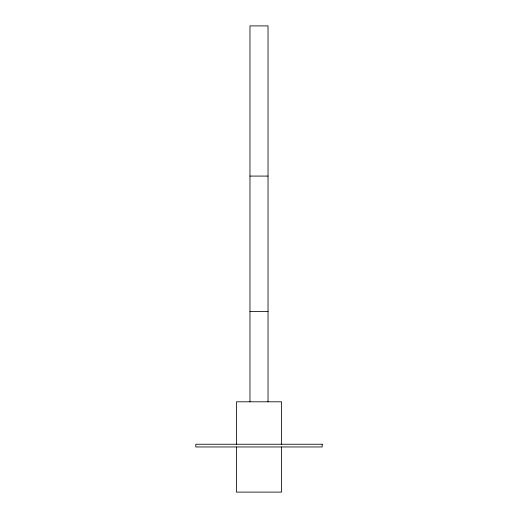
<?xml version="1.0" encoding="UTF-8"?>
<svg xmlns="http://www.w3.org/2000/svg" width="518" height="518" viewBox="0 0 518 518"><rect width="100%" height="100%" fill="white"/><g stroke="black" fill="none" stroke-linecap="round" stroke-linejoin="round"><path stroke-width="0.78" d="M249.974 176.081L268.026 176.081M249.974 311.519L268.026 311.519M281.572 444.535L281.572 401.806L236.428 401.806L236.428 444.535M281.572 446.956L281.572 492.1L236.428 492.1L236.428 446.956M268.026 401.806L268.026 25.9L249.974 25.9L249.974 401.806M322.202 444.243L195.798 444.243L195.798 446.956L322.202 446.956L322.202 444.243"/></g></svg>
